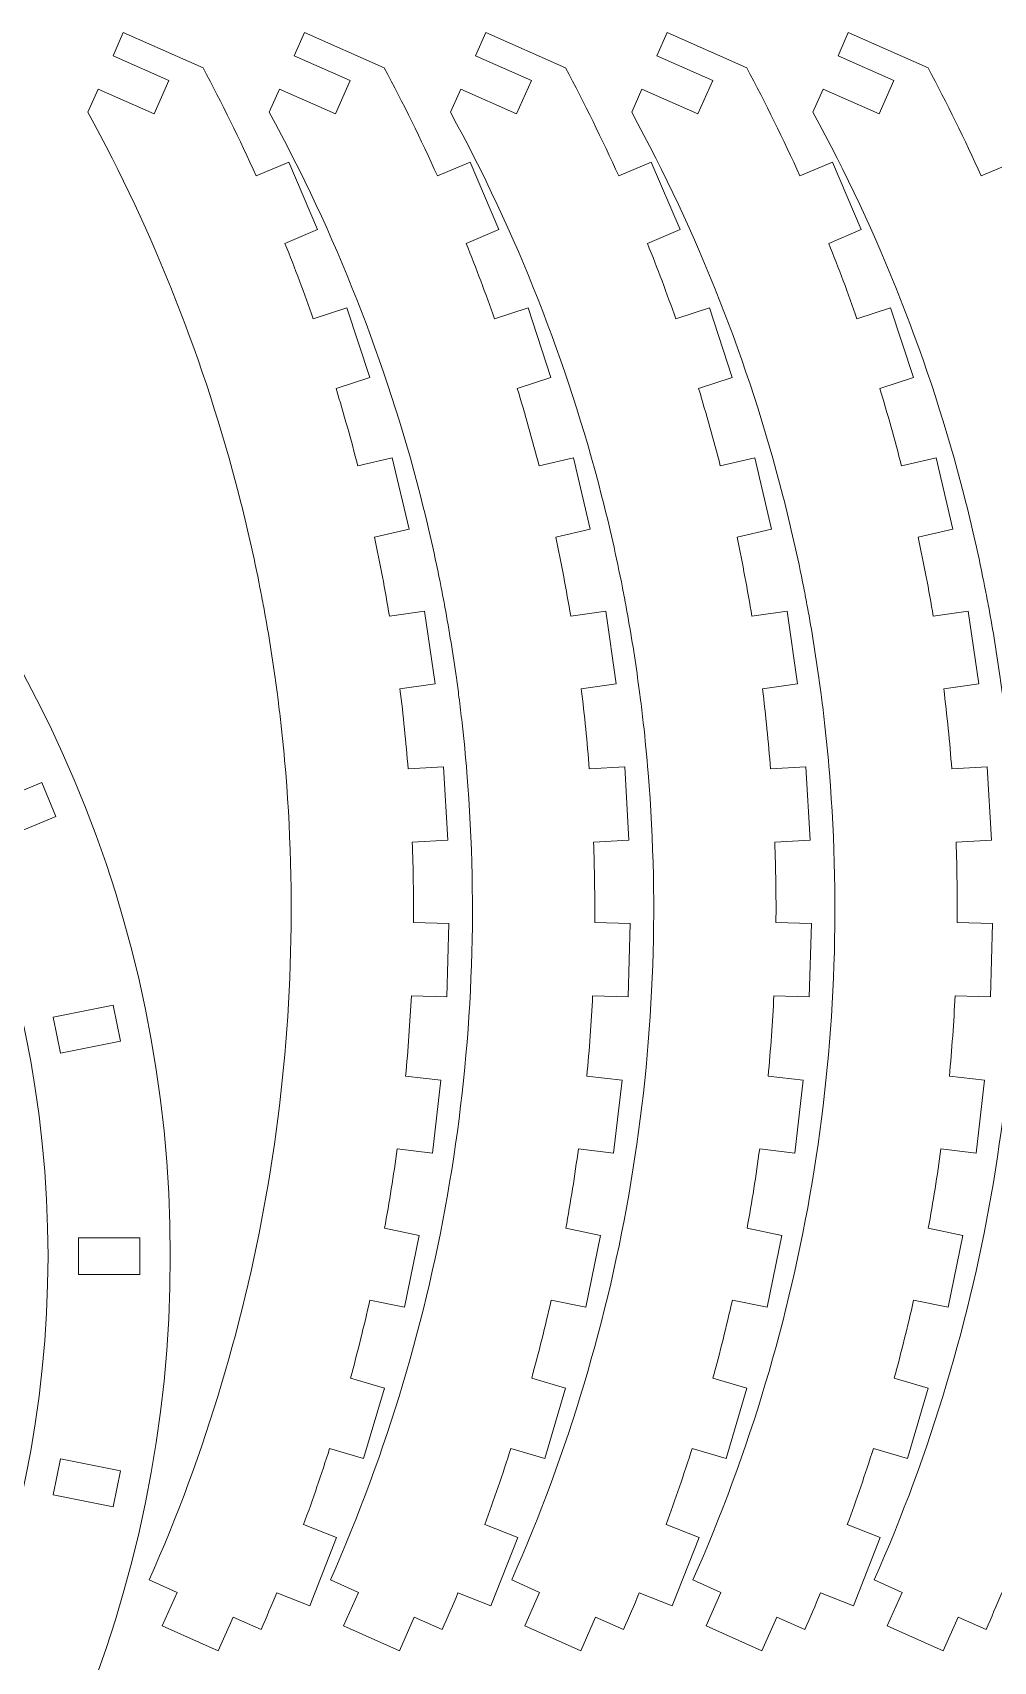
# Model space of a CAD drawing. Header units: millimetres. Extents: x -400 to 400, y -200 to 200.
# Drawn here: x -210.8 to -132.3, y 67.3 to 200.5 of the extents above; entities that cross this region are included whole.
import ezdxf

# ---------------------------------------------------------------- set-up
doc = ezdxf.new("R2010")
doc.units = ezdxf.units.MM
doc.header["$MEASUREMENT"] = 0
doc.layers.add('Camada 1', color=7, linetype='Continuous')

msp = doc.modelspace()

# ---------------------------------------------------------------- linework, layer by layer
at = {"layer": 'Camada 1', "lineweight": 20}
for points, knots in [([(-299.5734, 200.4506), (-354.8018, 200.4507), (-399.5734, 155.6793), (-399.5735, 100.4509), (-399.5735, 100.4509), (-399.5736, 45.2225), (-354.8023, 0.4509), (-299.5739, 0.4507), (-299.5739, 0.4507), (-244.3456, 0.4505), (-199.5739, 45.2217), (-199.5736, 100.4506), (-199.5736, 100.4506), (-199.5736, 155.679), (-244.345, 200.4505), (-299.5734, 200.4506)], [0, 0, 0, 0, 0.2, 0.2, 0.2, 0.2, 0.4, 0.4, 0.4, 0.4, 0.6, 0.6, 0.6, 0.6, 1, 1, 1, 1]), ([(-206.305, 193.9324), (-200.9002, 184.0403), (-196.7462, 173.5035), (-193.9479, 162.5975), (-193.9479, 162.5975), (-193.3089, 160.107), (-192.7406, 157.5971), (-192.2441, 155.0715), (-192.2441, 155.0715), (-192.1406, 154.5448), (-192.0401, 154.0175), (-191.9428, 153.4898), (-191.9428, 153.4898), (-191.5882, 151.5666), (-191.2749, 149.6353), (-191.0041, 147.6984), (-191.0041, 147.6984), (-190.9315, 147.18), (-190.8618, 146.6612), (-190.7953, 146.142), (-190.7953, 146.142), (-190.7053, 145.439), (-190.6206, 144.7351), (-190.5415, 144.0308), (-190.5415, 144.0308), (-190.3887, 142.6695), (-190.2563, 141.3057), (-190.1447, 139.9405), (-190.1447, 139.9405), (-188.3226, 117.6503), (-192.0128, 94.9596), (-201.3031, 73.9707), (-201.3031, 73.9707), (-201.3031, 73.9707), (-199.017, 72.9588), (-199.017, 72.9588), (-199.017, 72.9588), (-199.017, 72.9588), (-200.2312, 70.2155), (-200.2312, 70.2155), (-200.2312, 70.2155), (-200.2312, 70.2155), (-195.6591, 68.1918), (-195.6591, 68.1918), (-195.6591, 68.1918), (-195.6591, 68.1918), (-194.4449, 70.9351), (-194.4449, 70.9351), (-194.4449, 70.9351), (-194.4449, 70.9351), (-192.1588, 69.9232), (-192.1588, 69.9232), (-192.1588, 69.9232), (-191.7201, 70.9143), (-191.2924, 71.9104), (-190.876, 72.9111), (-190.876, 72.9111), (-190.876, 72.9111), (-188.1792, 71.8533), (-188.1792, 71.8533), (-188.1792, 71.8533), (-188.1792, 71.8533), (-185.9883, 77.4391), (-185.9883, 77.4391), (-185.9883, 77.4391), (-185.9883, 77.4391), (-188.6851, 78.4968), (-188.6851, 78.4968), (-188.6851, 78.4968), (-187.9277, 80.5513), (-187.2167, 82.6227), (-186.5527, 84.7093), (-186.5527, 84.7093), (-186.5527, 84.7093), (-183.7749, 83.8879), (-183.7749, 83.8879), (-183.7749, 83.8879), (-183.7749, 83.8879), (-182.0735, 89.6416), (-182.0735, 89.6416), (-182.0735, 89.6416), (-182.0735, 89.6416), (-184.8514, 90.4631), (-184.8514, 90.4631), (-184.8514, 90.4631), (-184.2738, 92.5752), (-183.744, 94.7001), (-183.2623, 96.8362), (-183.2623, 96.8362), (-183.2623, 96.8362), (-180.4239, 96.2573), (-180.4239, 96.2573), (-180.4239, 96.2573), (-180.4239, 96.2573), (-179.2248, 102.1362), (-179.2248, 102.1362), (-179.2248, 102.1362), (-179.2248, 102.1362), (-182.0631, 102.7151), (-182.0631, 102.7151), (-182.0631, 102.7151), (-181.6697, 104.8693), (-181.325, 107.032), (-181.0292, 109.2016), (-181.0292, 109.2016), (-181.0292, 109.2016), (-178.1515, 108.8695), (-178.1515, 108.8695), (-178.1515, 108.8695), (-178.1515, 108.8695), (-177.4635, 114.8298), (-177.4635, 114.8298), (-177.4635, 114.8298), (-177.4635, 114.8298), (-180.3411, 115.1621), (-180.3411, 115.1621), (-180.3411, 115.1621), (-180.1349, 117.3421), (-179.9778, 119.5264), (-179.87, 121.7134), (-179.87, 121.7134), (-179.87, 121.7134), (-176.9745, 121.6305), (-176.9745, 121.6305), (-176.9745, 121.6305), (-176.9745, 121.6305), (-176.8027, 127.628), (-176.8027, 127.628), (-176.8027, 127.628), (-176.8027, 127.628), (-179.6982, 127.711), (-179.6982, 127.711), (-179.6982, 127.711), (-179.6806, 129.9007), (-179.7123, 132.0904), (-179.7935, 134.2786), (-179.7935, 134.2786), (-179.7935, 134.2786), (-176.9015, 134.4455), (-176.9015, 134.4455), (-176.9015, 134.4455), (-176.9015, 134.4455), (-177.2472, 140.4355), (-177.2472, 140.4355), (-177.2472, 140.4355), (-177.2472, 140.4355), (-180.1391, 140.2686), (-180.1391, 140.2686), (-180.1391, 140.2686), (-180.3103, 142.4516), (-180.5306, 144.6306), (-180.8, 146.8037), (-180.8, 146.8037), (-180.8, 146.8037), (-177.9333, 147.2191), (-177.9333, 147.2191), (-177.9333, 147.2191), (-177.9333, 147.2191), (-178.7938, 153.157), (-178.7938, 153.157), (-178.7938, 153.157), (-178.7938, 153.157), (-181.6606, 152.7416), (-181.6606, 152.7416), (-181.6606, 152.7416), (-182.0193, 154.9017), (-182.4266, 157.0535), (-182.8822, 159.1953), (-182.8822, 159.1953), (-182.8822, 159.1953), (-180.0619, 159.8563), (-180.0619, 159.8563), (-180.0619, 159.8563), (-180.0619, 159.8563), (-181.4311, 165.698), (-181.4311, 165.698), (-181.4311, 165.698), (-181.4311, 165.698), (-184.2514, 165.037), (-184.2514, 165.037), (-184.2514, 165.037), (-184.7948, 167.1582), (-185.386, 169.2669), (-186.0246, 171.3615), (-186.0246, 171.3615), (-186.0246, 171.3615), (-183.2717, 172.263), (-183.2717, 172.263), (-183.2717, 172.263), (-183.2717, 172.263), (-185.1392, 177.965), (-185.1392, 177.965), (-185.1392, 177.965), (-185.1392, 177.965), (-187.892, 177.0633), (-187.892, 177.0633), (-187.892, 177.0633), (-188.6163, 179.1298), (-189.387, 181.1798), (-190.2037, 183.2115), (-190.2037, 183.2115), (-190.2037, 183.2115), (-187.5388, 184.3469), (-187.5388, 184.3469), (-187.5388, 184.3469), (-187.5388, 184.3469), (-189.8907, 189.8668), (-189.8907, 189.8668), (-189.8907, 189.8668), (-189.8907, 189.8668), (-192.5556, 188.7313), (-192.5556, 188.7313), (-192.5556, 188.7313), (-193.9044, 191.7242), (-195.3538, 194.6705), (-196.9016, 197.5655), (-196.9016, 197.5655), (-196.9016, 197.5655), (-203.4198, 200.4506), (-203.4198, 200.4506), (-203.4198, 200.4506), (-203.4198, 200.4506), (-204.2553, 198.5631), (-204.2553, 198.5631), (-204.2553, 198.5631), (-204.2553, 198.5631), (-199.6831, 196.5394), (-199.6831, 196.5394), (-199.6831, 196.5394), (-199.6831, 196.5394), (-200.8974, 193.7961), (-200.8974, 193.7961), (-200.8974, 193.7961), (-200.8974, 193.7961), (-205.4695, 195.8198), (-205.4695, 195.8198), (-205.4695, 195.8198), (-205.4695, 195.8198), (-206.305, 193.9324), (-206.305, 193.9324)], [0, 0, 0, 0, 0.01639344, 0.01639344, 0.01639344, 0.01639344, 0.03278689, 0.03278689, 0.03278689, 0.03278689, 0.04918033, 0.04918033, 0.04918033, 0.04918033, 0.06557377, 0.06557377, 0.06557377, 0.06557377, 0.08196721, 0.08196721, 0.08196721, 0.08196721, 0.09836066, 0.09836066, 0.09836066, 0.09836066, 0.1147541, 0.1147541, 0.1147541, 0.1147541, 0.13114754, 0.13114754, 0.13114754, 0.13114754, 0.14754098, 0.14754098, 0.14754098, 0.14754098, 0.16393443, 0.16393443, 0.16393443, 0.16393443, 0.18032787, 0.18032787, 0.18032787, 0.18032787, 0.19672131, 0.19672131, 0.19672131, 0.19672131, 0.21311475, 0.21311475, 0.21311475, 0.21311475, 0.2295082, 0.2295082, 0.2295082, 0.2295082, 0.24590164, 0.24590164, 0.24590164, 0.24590164, 0.26229508, 0.26229508, 0.26229508, 0.26229508, 0.27868852, 0.27868852, 0.27868852, 0.27868852, 0.29508197, 0.29508197, 0.29508197, 0.29508197, 0.31147541, 0.31147541, 0.31147541, 0.31147541, 0.32786885, 0.32786885, 0.32786885, 0.32786885, 0.3442623, 0.3442623, 0.3442623, 0.3442623, 0.36065574, 0.36065574, 0.36065574, 0.36065574, 0.37704918, 0.37704918, 0.37704918, 0.37704918, 0.39344262, 0.39344262, 0.39344262, 0.39344262, 0.40983607, 0.40983607, 0.40983607, 0.40983607, 0.42622951, 0.42622951, 0.42622951, 0.42622951, 0.44262295, 0.44262295, 0.44262295, 0.44262295, 0.45901639, 0.45901639, 0.45901639, 0.45901639, 0.47540984, 0.47540984, 0.47540984, 0.47540984, 0.49180328, 0.49180328, 0.49180328, 0.49180328, 0.50819672, 0.50819672, 0.50819672, 0.50819672, 0.52459016, 0.52459016, 0.52459016, 0.52459016, 0.54098361, 0.54098361, 0.54098361, 0.54098361, 0.55737705, 0.55737705, 0.55737705, 0.55737705, 0.57377049, 0.57377049, 0.57377049, 0.57377049, 0.59016393, 0.59016393, 0.59016393, 0.59016393, 0.60655738, 0.60655738, 0.60655738, 0.60655738, 0.62295082, 0.62295082, 0.62295082, 0.62295082, 0.63934426, 0.63934426, 0.63934426, 0.63934426, 0.6557377, 0.6557377, 0.6557377, 0.6557377, 0.67213115, 0.67213115, 0.67213115, 0.67213115, 0.68852459, 0.68852459, 0.68852459, 0.68852459, 0.70491803, 0.70491803, 0.70491803, 0.70491803, 0.72131148, 0.72131148, 0.72131148, 0.72131148, 0.73770492, 0.73770492, 0.73770492, 0.73770492, 0.75409836, 0.75409836, 0.75409836, 0.75409836, 0.7704918, 0.7704918, 0.7704918, 0.7704918, 0.78688525, 0.78688525, 0.78688525, 0.78688525, 0.80327869, 0.80327869, 0.80327869, 0.80327869, 0.81967213, 0.81967213, 0.81967213, 0.81967213, 0.83606557, 0.83606557, 0.83606557, 0.83606557, 0.85245902, 0.85245902, 0.85245902, 0.85245902, 0.86885246, 0.86885246, 0.86885246, 0.86885246, 0.8852459, 0.8852459, 0.8852459, 0.8852459, 0.90163934, 0.90163934, 0.90163934, 0.90163934, 0.91803279, 0.91803279, 0.91803279, 0.91803279, 0.93442623, 0.93442623, 0.93442623, 0.93442623, 0.95081967, 0.95081967, 0.95081967, 0.95081967, 0.96721311, 0.96721311, 0.96721311, 0.96721311, 1, 1, 1, 1]), ([(-191.4883, 193.9324), (-186.0835, 184.0403), (-181.9295, 173.5035), (-179.1312, 162.5975), (-179.1312, 162.5975), (-178.4922, 160.107), (-177.9239, 157.5971), (-177.4274, 155.0715), (-177.4274, 155.0715), (-177.3239, 154.5448), (-177.2234, 154.0175), (-177.1261, 153.4898), (-177.1261, 153.4898), (-176.7715, 151.5666), (-176.4582, 149.6353), (-176.1874, 147.6984), (-176.1874, 147.6984), (-176.1148, 147.18), (-176.0451, 146.6612), (-175.9786, 146.142), (-175.9786, 146.142), (-175.8886, 145.439), (-175.8039, 144.7351), (-175.7248, 144.0308), (-175.7248, 144.0308), (-175.572, 142.6695), (-175.4396, 141.3057), (-175.328, 139.9405), (-175.328, 139.9405), (-173.5059, 117.6503), (-177.1961, 94.9596), (-186.4864, 73.9707), (-186.4864, 73.9707), (-186.4864, 73.9707), (-184.2003, 72.9588), (-184.2003, 72.9588), (-184.2003, 72.9588), (-184.2003, 72.9588), (-185.4145, 70.2155), (-185.4145, 70.2155), (-185.4145, 70.2155), (-185.4145, 70.2155), (-180.8424, 68.1918), (-180.8424, 68.1918), (-180.8424, 68.1918), (-180.8424, 68.1918), (-179.6282, 70.9351), (-179.6282, 70.9351), (-179.6282, 70.9351), (-179.6282, 70.9351), (-177.3421, 69.9232), (-177.3421, 69.9232), (-177.3421, 69.9232), (-176.9034, 70.9143), (-176.4757, 71.9104), (-176.0593, 72.9111), (-176.0593, 72.9111), (-176.0593, 72.9111), (-173.3625, 71.8533), (-173.3625, 71.8533), (-173.3625, 71.8533), (-173.3625, 71.8533), (-171.1716, 77.4391), (-171.1716, 77.4391), (-171.1716, 77.4391), (-171.1716, 77.4391), (-173.8684, 78.4968), (-173.8684, 78.4968), (-173.8684, 78.4968), (-173.111, 80.5513), (-172.4, 82.6227), (-171.736, 84.7093), (-171.736, 84.7093), (-171.736, 84.7093), (-168.9582, 83.8879), (-168.9582, 83.8879), (-168.9582, 83.8879), (-168.9582, 83.8879), (-167.2568, 89.6416), (-167.2568, 89.6416), (-167.2568, 89.6416), (-167.2568, 89.6416), (-170.0347, 90.4631), (-170.0347, 90.4631), (-170.0347, 90.4631), (-169.4571, 92.5752), (-168.9273, 94.7001), (-168.4456, 96.8362), (-168.4456, 96.8362), (-168.4456, 96.8362), (-165.6072, 96.2573), (-165.6072, 96.2573), (-165.6072, 96.2573), (-165.6072, 96.2573), (-164.4081, 102.1362), (-164.4081, 102.1362), (-164.4081, 102.1362), (-164.4081, 102.1362), (-167.2464, 102.7151), (-167.2464, 102.7151), (-167.2464, 102.7151), (-166.853, 104.8693), (-166.5083, 107.032), (-166.2125, 109.2016), (-166.2125, 109.2016), (-166.2125, 109.2016), (-163.3348, 108.8695), (-163.3348, 108.8695), (-163.3348, 108.8695), (-163.3348, 108.8695), (-162.6468, 114.8298), (-162.6468, 114.8298), (-162.6468, 114.8298), (-162.6468, 114.8298), (-165.5244, 115.1621), (-165.5244, 115.1621), (-165.5244, 115.1621), (-165.3182, 117.3421), (-165.1611, 119.5264), (-165.0533, 121.7134), (-165.0533, 121.7134), (-165.0533, 121.7134), (-162.1578, 121.6305), (-162.1578, 121.6305), (-162.1578, 121.6305), (-162.1578, 121.6305), (-161.986, 127.628), (-161.986, 127.628), (-161.986, 127.628), (-161.986, 127.628), (-164.8815, 127.711), (-164.8815, 127.711), (-164.8815, 127.711), (-164.8639, 129.9007), (-164.8956, 132.0904), (-164.9768, 134.2786), (-164.9768, 134.2786), (-164.9768, 134.2786), (-162.0848, 134.4455), (-162.0848, 134.4455), (-162.0848, 134.4455), (-162.0848, 134.4455), (-162.4305, 140.4355), (-162.4305, 140.4355), (-162.4305, 140.4355), (-162.4305, 140.4355), (-165.3224, 140.2686), (-165.3224, 140.2686), (-165.3224, 140.2686), (-165.4936, 142.4516), (-165.7139, 144.6306), (-165.9833, 146.8037), (-165.9833, 146.8037), (-165.9833, 146.8037), (-163.1166, 147.2191), (-163.1166, 147.2191), (-163.1166, 147.2191), (-163.1166, 147.2191), (-163.9771, 153.157), (-163.9771, 153.157), (-163.9771, 153.157), (-163.9771, 153.157), (-166.8439, 152.7416), (-166.8439, 152.7416), (-166.8439, 152.7416), (-167.2026, 154.9017), (-167.6099, 157.0535), (-168.0655, 159.1953), (-168.0655, 159.1953), (-168.0655, 159.1953), (-165.2452, 159.8563), (-165.2452, 159.8563), (-165.2452, 159.8563), (-165.2452, 159.8563), (-166.6144, 165.698), (-166.6144, 165.698), (-166.6144, 165.698), (-166.6144, 165.698), (-169.4347, 165.037), (-169.4347, 165.037), (-169.4347, 165.037), (-169.9781, 167.1582), (-170.5693, 169.2669), (-171.2079, 171.3615), (-171.2079, 171.3615), (-171.2079, 171.3615), (-168.455, 172.263), (-168.455, 172.263), (-168.455, 172.263), (-168.455, 172.263), (-170.3225, 177.965), (-170.3225, 177.965), (-170.3225, 177.965), (-170.3225, 177.965), (-173.0753, 177.0633), (-173.0753, 177.0633), (-173.0753, 177.0633), (-173.7996, 179.1298), (-174.5703, 181.1798), (-175.387, 183.2115), (-175.387, 183.2115), (-175.387, 183.2115), (-172.7221, 184.3469), (-172.7221, 184.3469), (-172.7221, 184.3469), (-172.7221, 184.3469), (-175.074, 189.8668), (-175.074, 189.8668), (-175.074, 189.8668), (-175.074, 189.8668), (-177.7389, 188.7313), (-177.7389, 188.7313), (-177.7389, 188.7313), (-179.0877, 191.7242), (-180.5371, 194.6705), (-182.0849, 197.5655), (-182.0849, 197.5655), (-182.0849, 197.5655), (-188.6031, 200.4506), (-188.6031, 200.4506), (-188.6031, 200.4506), (-188.6031, 200.4506), (-189.4386, 198.5631), (-189.4386, 198.5631), (-189.4386, 198.5631), (-189.4386, 198.5631), (-184.8664, 196.5394), (-184.8664, 196.5394), (-184.8664, 196.5394), (-184.8664, 196.5394), (-186.0807, 193.7961), (-186.0807, 193.7961), (-186.0807, 193.7961), (-186.0807, 193.7961), (-190.6528, 195.8198), (-190.6528, 195.8198), (-190.6528, 195.8198), (-190.6528, 195.8198), (-191.4883, 193.9324), (-191.4883, 193.9324)], [0, 0, 0, 0, 0.01639344, 0.01639344, 0.01639344, 0.01639344, 0.03278689, 0.03278689, 0.03278689, 0.03278689, 0.04918033, 0.04918033, 0.04918033, 0.04918033, 0.06557377, 0.06557377, 0.06557377, 0.06557377, 0.08196721, 0.08196721, 0.08196721, 0.08196721, 0.09836066, 0.09836066, 0.09836066, 0.09836066, 0.1147541, 0.1147541, 0.1147541, 0.1147541, 0.13114754, 0.13114754, 0.13114754, 0.13114754, 0.14754098, 0.14754098, 0.14754098, 0.14754098, 0.16393443, 0.16393443, 0.16393443, 0.16393443, 0.18032787, 0.18032787, 0.18032787, 0.18032787, 0.19672131, 0.19672131, 0.19672131, 0.19672131, 0.21311475, 0.21311475, 0.21311475, 0.21311475, 0.2295082, 0.2295082, 0.2295082, 0.2295082, 0.24590164, 0.24590164, 0.24590164, 0.24590164, 0.26229508, 0.26229508, 0.26229508, 0.26229508, 0.27868852, 0.27868852, 0.27868852, 0.27868852, 0.29508197, 0.29508197, 0.29508197, 0.29508197, 0.31147541, 0.31147541, 0.31147541, 0.31147541, 0.32786885, 0.32786885, 0.32786885, 0.32786885, 0.3442623, 0.3442623, 0.3442623, 0.3442623, 0.36065574, 0.36065574, 0.36065574, 0.36065574, 0.37704918, 0.37704918, 0.37704918, 0.37704918, 0.39344262, 0.39344262, 0.39344262, 0.39344262, 0.40983607, 0.40983607, 0.40983607, 0.40983607, 0.42622951, 0.42622951, 0.42622951, 0.42622951, 0.44262295, 0.44262295, 0.44262295, 0.44262295, 0.45901639, 0.45901639, 0.45901639, 0.45901639, 0.47540984, 0.47540984, 0.47540984, 0.47540984, 0.49180328, 0.49180328, 0.49180328, 0.49180328, 0.50819672, 0.50819672, 0.50819672, 0.50819672, 0.52459016, 0.52459016, 0.52459016, 0.52459016, 0.54098361, 0.54098361, 0.54098361, 0.54098361, 0.55737705, 0.55737705, 0.55737705, 0.55737705, 0.57377049, 0.57377049, 0.57377049, 0.57377049, 0.59016393, 0.59016393, 0.59016393, 0.59016393, 0.60655738, 0.60655738, 0.60655738, 0.60655738, 0.62295082, 0.62295082, 0.62295082, 0.62295082, 0.63934426, 0.63934426, 0.63934426, 0.63934426, 0.6557377, 0.6557377, 0.6557377, 0.6557377, 0.67213115, 0.67213115, 0.67213115, 0.67213115, 0.68852459, 0.68852459, 0.68852459, 0.68852459, 0.70491803, 0.70491803, 0.70491803, 0.70491803, 0.72131148, 0.72131148, 0.72131148, 0.72131148, 0.73770492, 0.73770492, 0.73770492, 0.73770492, 0.75409836, 0.75409836, 0.75409836, 0.75409836, 0.7704918, 0.7704918, 0.7704918, 0.7704918, 0.78688525, 0.78688525, 0.78688525, 0.78688525, 0.80327869, 0.80327869, 0.80327869, 0.80327869, 0.81967213, 0.81967213, 0.81967213, 0.81967213, 0.83606557, 0.83606557, 0.83606557, 0.83606557, 0.85245902, 0.85245902, 0.85245902, 0.85245902, 0.86885246, 0.86885246, 0.86885246, 0.86885246, 0.8852459, 0.8852459, 0.8852459, 0.8852459, 0.90163934, 0.90163934, 0.90163934, 0.90163934, 0.91803279, 0.91803279, 0.91803279, 0.91803279, 0.93442623, 0.93442623, 0.93442623, 0.93442623, 0.95081967, 0.95081967, 0.95081967, 0.95081967, 0.96721311, 0.96721311, 0.96721311, 0.96721311, 1, 1, 1, 1]), ([(-176.6716, 193.9324), (-171.2668, 184.0403), (-167.1128, 173.5035), (-164.3145, 162.5975), (-164.3145, 162.5975), (-163.6755, 160.107), (-163.1072, 157.5971), (-162.6107, 155.0715), (-162.6107, 155.0715), (-162.5072, 154.5448), (-162.4067, 154.0175), (-162.3094, 153.4898), (-162.3094, 153.4898), (-161.9548, 151.5666), (-161.6415, 149.6353), (-161.3707, 147.6984), (-161.3707, 147.6984), (-161.2981, 147.18), (-161.2284, 146.6612), (-161.1619, 146.142), (-161.1619, 146.142), (-161.0719, 145.439), (-160.9872, 144.7351), (-160.9081, 144.0308), (-160.9081, 144.0308), (-160.7553, 142.6695), (-160.6229, 141.3057), (-160.5113, 139.9405), (-160.5113, 139.9405), (-158.6892, 117.6503), (-162.3794, 94.9596), (-171.6697, 73.9707), (-171.6697, 73.9707), (-171.6697, 73.9707), (-169.3836, 72.9588), (-169.3836, 72.9588), (-169.3836, 72.9588), (-169.3836, 72.9588), (-170.5978, 70.2155), (-170.5978, 70.2155), (-170.5978, 70.2155), (-170.5978, 70.2155), (-166.0257, 68.1918), (-166.0257, 68.1918), (-166.0257, 68.1918), (-166.0257, 68.1918), (-164.8115, 70.9351), (-164.8115, 70.9351), (-164.8115, 70.9351), (-164.8115, 70.9351), (-162.5254, 69.9232), (-162.5254, 69.9232), (-162.5254, 69.9232), (-162.0867, 70.9143), (-161.659, 71.9104), (-161.2426, 72.9111), (-161.2426, 72.9111), (-161.2426, 72.9111), (-158.5458, 71.8533), (-158.5458, 71.8533), (-158.5458, 71.8533), (-158.5458, 71.8533), (-156.3549, 77.4391), (-156.3549, 77.4391), (-156.3549, 77.4391), (-156.3549, 77.4391), (-159.0517, 78.4968), (-159.0517, 78.4968), (-159.0517, 78.4968), (-158.2943, 80.5513), (-157.5833, 82.6227), (-156.9193, 84.7093), (-156.9193, 84.7093), (-156.9193, 84.7093), (-154.1415, 83.8879), (-154.1415, 83.8879), (-154.1415, 83.8879), (-154.1415, 83.8879), (-152.4401, 89.6416), (-152.4401, 89.6416), (-152.4401, 89.6416), (-152.4401, 89.6416), (-155.218, 90.4631), (-155.218, 90.4631), (-155.218, 90.4631), (-154.6404, 92.5752), (-154.1106, 94.7001), (-153.6289, 96.8362), (-153.6289, 96.8362), (-153.6289, 96.8362), (-150.7905, 96.2573), (-150.7905, 96.2573), (-150.7905, 96.2573), (-150.7905, 96.2573), (-149.5914, 102.1362), (-149.5914, 102.1362), (-149.5914, 102.1362), (-149.5914, 102.1362), (-152.4297, 102.7151), (-152.4297, 102.7151), (-152.4297, 102.7151), (-152.0363, 104.8693), (-151.6916, 107.032), (-151.3958, 109.2016), (-151.3958, 109.2016), (-151.3958, 109.2016), (-148.5181, 108.8695), (-148.5181, 108.8695), (-148.5181, 108.8695), (-148.5181, 108.8695), (-147.8301, 114.8298), (-147.8301, 114.8298), (-147.8301, 114.8298), (-147.8301, 114.8298), (-150.7077, 115.1621), (-150.7077, 115.1621), (-150.7077, 115.1621), (-150.5015, 117.3421), (-150.3444, 119.5264), (-150.2366, 121.7134), (-150.2366, 121.7134), (-150.2366, 121.7134), (-147.3411, 121.6305), (-147.3411, 121.6305), (-147.3411, 121.6305), (-147.3411, 121.6305), (-147.1693, 127.628), (-147.1693, 127.628), (-147.1693, 127.628), (-147.1693, 127.628), (-150.0648, 127.711), (-150.0648, 127.711), (-150.0648, 127.711), (-150.0472, 129.9007), (-150.0789, 132.0904), (-150.1601, 134.2786), (-150.1601, 134.2786), (-150.1601, 134.2786), (-147.2681, 134.4455), (-147.2681, 134.4455), (-147.2681, 134.4455), (-147.2681, 134.4455), (-147.6138, 140.4355), (-147.6138, 140.4355), (-147.6138, 140.4355), (-147.6138, 140.4355), (-150.5057, 140.2686), (-150.5057, 140.2686), (-150.5057, 140.2686), (-150.6769, 142.4516), (-150.8972, 144.6306), (-151.1666, 146.8037), (-151.1666, 146.8037), (-151.1666, 146.8037), (-148.2999, 147.2191), (-148.2999, 147.2191), (-148.2999, 147.2191), (-148.2999, 147.2191), (-149.1604, 153.157), (-149.1604, 153.157), (-149.1604, 153.157), (-149.1604, 153.157), (-152.0272, 152.7416), (-152.0272, 152.7416), (-152.0272, 152.7416), (-152.3859, 154.9017), (-152.7932, 157.0535), (-153.2488, 159.1953), (-153.2488, 159.1953), (-153.2488, 159.1953), (-150.4285, 159.8563), (-150.4285, 159.8563), (-150.4285, 159.8563), (-150.4285, 159.8563), (-151.7977, 165.698), (-151.7977, 165.698), (-151.7977, 165.698), (-151.7977, 165.698), (-154.618, 165.037), (-154.618, 165.037), (-154.618, 165.037), (-155.1614, 167.1582), (-155.7526, 169.2669), (-156.3912, 171.3615), (-156.3912, 171.3615), (-156.3912, 171.3615), (-153.6383, 172.263), (-153.6383, 172.263), (-153.6383, 172.263), (-153.6383, 172.263), (-155.5058, 177.965), (-155.5058, 177.965), (-155.5058, 177.965), (-155.5058, 177.965), (-158.2586, 177.0633), (-158.2586, 177.0633), (-158.2586, 177.0633), (-158.9829, 179.1298), (-159.7536, 181.1798), (-160.5703, 183.2115), (-160.5703, 183.2115), (-160.5703, 183.2115), (-157.9054, 184.3469), (-157.9054, 184.3469), (-157.9054, 184.3469), (-157.9054, 184.3469), (-160.2573, 189.8668), (-160.2573, 189.8668), (-160.2573, 189.8668), (-160.2573, 189.8668), (-162.9222, 188.7313), (-162.9222, 188.7313), (-162.9222, 188.7313), (-164.271, 191.7242), (-165.7204, 194.6705), (-167.2682, 197.5655), (-167.2682, 197.5655), (-167.2682, 197.5655), (-173.7864, 200.4506), (-173.7864, 200.4506), (-173.7864, 200.4506), (-173.7864, 200.4506), (-174.6219, 198.5631), (-174.6219, 198.5631), (-174.6219, 198.5631), (-174.6219, 198.5631), (-170.0497, 196.5394), (-170.0497, 196.5394), (-170.0497, 196.5394), (-170.0497, 196.5394), (-171.264, 193.7961), (-171.264, 193.7961), (-171.264, 193.7961), (-171.264, 193.7961), (-175.8361, 195.8198), (-175.8361, 195.8198), (-175.8361, 195.8198), (-175.8361, 195.8198), (-176.6716, 193.9324), (-176.6716, 193.9324)], [0, 0, 0, 0, 0.01639344, 0.01639344, 0.01639344, 0.01639344, 0.03278689, 0.03278689, 0.03278689, 0.03278689, 0.04918033, 0.04918033, 0.04918033, 0.04918033, 0.06557377, 0.06557377, 0.06557377, 0.06557377, 0.08196721, 0.08196721, 0.08196721, 0.08196721, 0.09836066, 0.09836066, 0.09836066, 0.09836066, 0.1147541, 0.1147541, 0.1147541, 0.1147541, 0.13114754, 0.13114754, 0.13114754, 0.13114754, 0.14754098, 0.14754098, 0.14754098, 0.14754098, 0.16393443, 0.16393443, 0.16393443, 0.16393443, 0.18032787, 0.18032787, 0.18032787, 0.18032787, 0.19672131, 0.19672131, 0.19672131, 0.19672131, 0.21311475, 0.21311475, 0.21311475, 0.21311475, 0.2295082, 0.2295082, 0.2295082, 0.2295082, 0.24590164, 0.24590164, 0.24590164, 0.24590164, 0.26229508, 0.26229508, 0.26229508, 0.26229508, 0.27868852, 0.27868852, 0.27868852, 0.27868852, 0.29508197, 0.29508197, 0.29508197, 0.29508197, 0.31147541, 0.31147541, 0.31147541, 0.31147541, 0.32786885, 0.32786885, 0.32786885, 0.32786885, 0.3442623, 0.3442623, 0.3442623, 0.3442623, 0.36065574, 0.36065574, 0.36065574, 0.36065574, 0.37704918, 0.37704918, 0.37704918, 0.37704918, 0.39344262, 0.39344262, 0.39344262, 0.39344262, 0.40983607, 0.40983607, 0.40983607, 0.40983607, 0.42622951, 0.42622951, 0.42622951, 0.42622951, 0.44262295, 0.44262295, 0.44262295, 0.44262295, 0.45901639, 0.45901639, 0.45901639, 0.45901639, 0.47540984, 0.47540984, 0.47540984, 0.47540984, 0.49180328, 0.49180328, 0.49180328, 0.49180328, 0.50819672, 0.50819672, 0.50819672, 0.50819672, 0.52459016, 0.52459016, 0.52459016, 0.52459016, 0.54098361, 0.54098361, 0.54098361, 0.54098361, 0.55737705, 0.55737705, 0.55737705, 0.55737705, 0.57377049, 0.57377049, 0.57377049, 0.57377049, 0.59016393, 0.59016393, 0.59016393, 0.59016393, 0.60655738, 0.60655738, 0.60655738, 0.60655738, 0.62295082, 0.62295082, 0.62295082, 0.62295082, 0.63934426, 0.63934426, 0.63934426, 0.63934426, 0.6557377, 0.6557377, 0.6557377, 0.6557377, 0.67213115, 0.67213115, 0.67213115, 0.67213115, 0.68852459, 0.68852459, 0.68852459, 0.68852459, 0.70491803, 0.70491803, 0.70491803, 0.70491803, 0.72131148, 0.72131148, 0.72131148, 0.72131148, 0.73770492, 0.73770492, 0.73770492, 0.73770492, 0.75409836, 0.75409836, 0.75409836, 0.75409836, 0.7704918, 0.7704918, 0.7704918, 0.7704918, 0.78688525, 0.78688525, 0.78688525, 0.78688525, 0.80327869, 0.80327869, 0.80327869, 0.80327869, 0.81967213, 0.81967213, 0.81967213, 0.81967213, 0.83606557, 0.83606557, 0.83606557, 0.83606557, 0.85245902, 0.85245902, 0.85245902, 0.85245902, 0.86885246, 0.86885246, 0.86885246, 0.86885246, 0.8852459, 0.8852459, 0.8852459, 0.8852459, 0.90163934, 0.90163934, 0.90163934, 0.90163934, 0.91803279, 0.91803279, 0.91803279, 0.91803279, 0.93442623, 0.93442623, 0.93442623, 0.93442623, 0.95081967, 0.95081967, 0.95081967, 0.95081967, 0.96721311, 0.96721311, 0.96721311, 0.96721311, 1, 1, 1, 1]), ([(-161.8549, 193.9324), (-156.4501, 184.0403), (-152.2961, 173.5035), (-149.4978, 162.5975), (-149.4978, 162.5975), (-148.8588, 160.107), (-148.2905, 157.5971), (-147.794, 155.0715), (-147.794, 155.0715), (-147.6905, 154.5448), (-147.59, 154.0175), (-147.4927, 153.4898), (-147.4927, 153.4898), (-147.1381, 151.5666), (-146.8248, 149.6353), (-146.554, 147.6984), (-146.554, 147.6984), (-146.4814, 147.18), (-146.4117, 146.6612), (-146.3452, 146.142), (-146.3452, 146.142), (-146.2552, 145.439), (-146.1705, 144.7351), (-146.0914, 144.0308), (-146.0914, 144.0308), (-145.9386, 142.6695), (-145.8062, 141.3057), (-145.6946, 139.9405), (-145.6946, 139.9405), (-143.8725, 117.6503), (-147.5627, 94.9596), (-156.853, 73.9707), (-156.853, 73.9707), (-156.853, 73.9707), (-154.5669, 72.9588), (-154.5669, 72.9588), (-154.5669, 72.9588), (-154.5669, 72.9588), (-155.7811, 70.2155), (-155.7811, 70.2155), (-155.7811, 70.2155), (-155.7811, 70.2155), (-151.209, 68.1918), (-151.209, 68.1918), (-151.209, 68.1918), (-151.209, 68.1918), (-149.9948, 70.9351), (-149.9948, 70.9351), (-149.9948, 70.9351), (-149.9948, 70.9351), (-147.7087, 69.9232), (-147.7087, 69.9232), (-147.7087, 69.9232), (-147.27, 70.9143), (-146.8423, 71.9104), (-146.4259, 72.9111), (-146.4259, 72.9111), (-146.4259, 72.9111), (-143.7291, 71.8533), (-143.7291, 71.8533), (-143.7291, 71.8533), (-143.7291, 71.8533), (-141.5382, 77.4391), (-141.5382, 77.4391), (-141.5382, 77.4391), (-141.5382, 77.4391), (-144.235, 78.4968), (-144.235, 78.4968), (-144.235, 78.4968), (-143.4776, 80.5513), (-142.7666, 82.6227), (-142.1026, 84.7093), (-142.1026, 84.7093), (-142.1026, 84.7093), (-139.3248, 83.8879), (-139.3248, 83.8879), (-139.3248, 83.8879), (-139.3248, 83.8879), (-137.6234, 89.6416), (-137.6234, 89.6416), (-137.6234, 89.6416), (-137.6234, 89.6416), (-140.4013, 90.4631), (-140.4013, 90.4631), (-140.4013, 90.4631), (-139.8237, 92.5752), (-139.2939, 94.7001), (-138.8122, 96.8362), (-138.8122, 96.8362), (-138.8122, 96.8362), (-135.9738, 96.2573), (-135.9738, 96.2573), (-135.9738, 96.2573), (-135.9738, 96.2573), (-134.7747, 102.1362), (-134.7747, 102.1362), (-134.7747, 102.1362), (-134.7747, 102.1362), (-137.613, 102.7151), (-137.613, 102.7151), (-137.613, 102.7151), (-137.2196, 104.8693), (-136.8749, 107.032), (-136.5791, 109.2016), (-136.5791, 109.2016), (-136.5791, 109.2016), (-133.7014, 108.8695), (-133.7014, 108.8695), (-133.7014, 108.8695), (-133.7014, 108.8695), (-133.0134, 114.8298), (-133.0134, 114.8298), (-133.0134, 114.8298), (-133.0134, 114.8298), (-135.891, 115.1621), (-135.891, 115.1621), (-135.891, 115.1621), (-135.6848, 117.3421), (-135.5277, 119.5264), (-135.4199, 121.7134), (-135.4199, 121.7134), (-135.4199, 121.7134), (-132.5244, 121.6305), (-132.5244, 121.6305), (-132.5244, 121.6305), (-132.5244, 121.6305), (-132.3526, 127.628), (-132.3526, 127.628), (-132.3526, 127.628), (-132.3526, 127.628), (-135.2481, 127.711), (-135.2481, 127.711), (-135.2481, 127.711), (-135.2305, 129.9007), (-135.2622, 132.0904), (-135.3434, 134.2786), (-135.3434, 134.2786), (-135.3434, 134.2786), (-132.4514, 134.4455), (-132.4514, 134.4455), (-132.4514, 134.4455), (-132.4514, 134.4455), (-132.7971, 140.4355), (-132.7971, 140.4355), (-132.7971, 140.4355), (-132.7971, 140.4355), (-135.689, 140.2686), (-135.689, 140.2686), (-135.689, 140.2686), (-135.8602, 142.4516), (-136.0805, 144.6306), (-136.3499, 146.8037), (-136.3499, 146.8037), (-136.3499, 146.8037), (-133.4832, 147.2191), (-133.4832, 147.2191), (-133.4832, 147.2191), (-133.4832, 147.2191), (-134.3437, 153.157), (-134.3437, 153.157), (-134.3437, 153.157), (-134.3437, 153.157), (-137.2105, 152.7416), (-137.2105, 152.7416), (-137.2105, 152.7416), (-137.5692, 154.9017), (-137.9765, 157.0535), (-138.4321, 159.1953), (-138.4321, 159.1953), (-138.4321, 159.1953), (-135.6118, 159.8563), (-135.6118, 159.8563), (-135.6118, 159.8563), (-135.6118, 159.8563), (-136.981, 165.698), (-136.981, 165.698), (-136.981, 165.698), (-136.981, 165.698), (-139.8013, 165.037), (-139.8013, 165.037), (-139.8013, 165.037), (-140.3447, 167.1582), (-140.9359, 169.2669), (-141.5745, 171.3615), (-141.5745, 171.3615), (-141.5745, 171.3615), (-138.8216, 172.263), (-138.8216, 172.263), (-138.8216, 172.263), (-138.8216, 172.263), (-140.6891, 177.965), (-140.6891, 177.965), (-140.6891, 177.965), (-140.6891, 177.965), (-143.4419, 177.0633), (-143.4419, 177.0633), (-143.4419, 177.0633), (-144.1662, 179.1298), (-144.9369, 181.1798), (-145.7536, 183.2115), (-145.7536, 183.2115), (-145.7536, 183.2115), (-143.0887, 184.3469), (-143.0887, 184.3469), (-143.0887, 184.3469), (-143.0887, 184.3469), (-145.4406, 189.8668), (-145.4406, 189.8668), (-145.4406, 189.8668), (-145.4406, 189.8668), (-148.1055, 188.7313), (-148.1055, 188.7313), (-148.1055, 188.7313), (-149.4543, 191.7242), (-150.9037, 194.6705), (-152.4515, 197.5655), (-152.4515, 197.5655), (-152.4515, 197.5655), (-158.9697, 200.4506), (-158.9697, 200.4506), (-158.9697, 200.4506), (-158.9697, 200.4506), (-159.8052, 198.5631), (-159.8052, 198.5631), (-159.8052, 198.5631), (-159.8052, 198.5631), (-155.233, 196.5394), (-155.233, 196.5394), (-155.233, 196.5394), (-155.233, 196.5394), (-156.4473, 193.7961), (-156.4473, 193.7961), (-156.4473, 193.7961), (-156.4473, 193.7961), (-161.0194, 195.8198), (-161.0194, 195.8198), (-161.0194, 195.8198), (-161.0194, 195.8198), (-161.8549, 193.9324), (-161.8549, 193.9324)], [0, 0, 0, 0, 0.01639344, 0.01639344, 0.01639344, 0.01639344, 0.03278689, 0.03278689, 0.03278689, 0.03278689, 0.04918033, 0.04918033, 0.04918033, 0.04918033, 0.06557377, 0.06557377, 0.06557377, 0.06557377, 0.08196721, 0.08196721, 0.08196721, 0.08196721, 0.09836066, 0.09836066, 0.09836066, 0.09836066, 0.1147541, 0.1147541, 0.1147541, 0.1147541, 0.13114754, 0.13114754, 0.13114754, 0.13114754, 0.14754098, 0.14754098, 0.14754098, 0.14754098, 0.16393443, 0.16393443, 0.16393443, 0.16393443, 0.18032787, 0.18032787, 0.18032787, 0.18032787, 0.19672131, 0.19672131, 0.19672131, 0.19672131, 0.21311475, 0.21311475, 0.21311475, 0.21311475, 0.2295082, 0.2295082, 0.2295082, 0.2295082, 0.24590164, 0.24590164, 0.24590164, 0.24590164, 0.26229508, 0.26229508, 0.26229508, 0.26229508, 0.27868852, 0.27868852, 0.27868852, 0.27868852, 0.29508197, 0.29508197, 0.29508197, 0.29508197, 0.31147541, 0.31147541, 0.31147541, 0.31147541, 0.32786885, 0.32786885, 0.32786885, 0.32786885, 0.3442623, 0.3442623, 0.3442623, 0.3442623, 0.36065574, 0.36065574, 0.36065574, 0.36065574, 0.37704918, 0.37704918, 0.37704918, 0.37704918, 0.39344262, 0.39344262, 0.39344262, 0.39344262, 0.40983607, 0.40983607, 0.40983607, 0.40983607, 0.42622951, 0.42622951, 0.42622951, 0.42622951, 0.44262295, 0.44262295, 0.44262295, 0.44262295, 0.45901639, 0.45901639, 0.45901639, 0.45901639, 0.47540984, 0.47540984, 0.47540984, 0.47540984, 0.49180328, 0.49180328, 0.49180328, 0.49180328, 0.50819672, 0.50819672, 0.50819672, 0.50819672, 0.52459016, 0.52459016, 0.52459016, 0.52459016, 0.54098361, 0.54098361, 0.54098361, 0.54098361, 0.55737705, 0.55737705, 0.55737705, 0.55737705, 0.57377049, 0.57377049, 0.57377049, 0.57377049, 0.59016393, 0.59016393, 0.59016393, 0.59016393, 0.60655738, 0.60655738, 0.60655738, 0.60655738, 0.62295082, 0.62295082, 0.62295082, 0.62295082, 0.63934426, 0.63934426, 0.63934426, 0.63934426, 0.6557377, 0.6557377, 0.6557377, 0.6557377, 0.67213115, 0.67213115, 0.67213115, 0.67213115, 0.68852459, 0.68852459, 0.68852459, 0.68852459, 0.70491803, 0.70491803, 0.70491803, 0.70491803, 0.72131148, 0.72131148, 0.72131148, 0.72131148, 0.73770492, 0.73770492, 0.73770492, 0.73770492, 0.75409836, 0.75409836, 0.75409836, 0.75409836, 0.7704918, 0.7704918, 0.7704918, 0.7704918, 0.78688525, 0.78688525, 0.78688525, 0.78688525, 0.80327869, 0.80327869, 0.80327869, 0.80327869, 0.81967213, 0.81967213, 0.81967213, 0.81967213, 0.83606557, 0.83606557, 0.83606557, 0.83606557, 0.85245902, 0.85245902, 0.85245902, 0.85245902, 0.86885246, 0.86885246, 0.86885246, 0.86885246, 0.8852459, 0.8852459, 0.8852459, 0.8852459, 0.90163934, 0.90163934, 0.90163934, 0.90163934, 0.91803279, 0.91803279, 0.91803279, 0.91803279, 0.93442623, 0.93442623, 0.93442623, 0.93442623, 0.95081967, 0.95081967, 0.95081967, 0.95081967, 0.96721311, 0.96721311, 0.96721311, 0.96721311, 1, 1, 1, 1]), ([(-147.0382, 193.9324), (-141.6334, 184.0403), (-137.4794, 173.5035), (-134.6811, 162.5975), (-134.6811, 162.5975), (-134.0421, 160.107), (-133.4738, 157.5971), (-132.9773, 155.0715), (-132.9773, 155.0715), (-132.8738, 154.5448), (-132.7733, 154.0175), (-132.676, 153.4898), (-132.676, 153.4898), (-132.3214, 151.5666), (-132.0081, 149.6353), (-131.7373, 147.6984), (-131.7373, 147.6984), (-131.6647, 147.18), (-131.595, 146.6612), (-131.5285, 146.142), (-131.5285, 146.142), (-131.4385, 145.439), (-131.3538, 144.7351), (-131.2747, 144.0308), (-131.2747, 144.0308), (-131.1219, 142.6695), (-130.9895, 141.3057), (-130.8779, 139.9405), (-130.8779, 139.9405), (-129.0558, 117.6503), (-132.746, 94.9596), (-142.0363, 73.9707), (-142.0363, 73.9707), (-142.0363, 73.9707), (-139.7502, 72.9588), (-139.7502, 72.9588), (-139.7502, 72.9588), (-139.7502, 72.9588), (-140.9644, 70.2155), (-140.9644, 70.2155), (-140.9644, 70.2155), (-140.9644, 70.2155), (-136.3923, 68.1918), (-136.3923, 68.1918), (-136.3923, 68.1918), (-136.3923, 68.1918), (-135.1781, 70.9351), (-135.1781, 70.9351), (-135.1781, 70.9351), (-135.1781, 70.9351), (-132.892, 69.9232), (-132.892, 69.9232), (-132.892, 69.9232), (-132.4533, 70.9143), (-132.0256, 71.9104), (-131.6092, 72.9111), (-131.6092, 72.9111), (-131.6092, 72.9111), (-128.9124, 71.8533), (-128.9124, 71.8533), (-128.9124, 71.8533), (-128.9124, 71.8533), (-126.7215, 77.4391), (-126.7215, 77.4391), (-126.7215, 77.4391), (-126.7215, 77.4391), (-129.4183, 78.4968), (-129.4183, 78.4968), (-129.4183, 78.4968), (-128.6609, 80.5513), (-127.9499, 82.6227), (-127.2859, 84.7093), (-127.2859, 84.7093), (-127.2859, 84.7093), (-124.5081, 83.8879), (-124.5081, 83.8879), (-124.5081, 83.8879), (-124.5081, 83.8879), (-122.8067, 89.6416), (-122.8067, 89.6416), (-122.8067, 89.6416), (-122.8067, 89.6416), (-125.5846, 90.4631), (-125.5846, 90.4631), (-125.5846, 90.4631), (-125.007, 92.5752), (-124.4772, 94.7001), (-123.9955, 96.8362), (-123.9955, 96.8362), (-123.9955, 96.8362), (-121.1571, 96.2573), (-121.1571, 96.2573), (-121.1571, 96.2573), (-121.1571, 96.2573), (-119.958, 102.1362), (-119.958, 102.1362), (-119.958, 102.1362), (-119.958, 102.1362), (-122.7963, 102.7151), (-122.7963, 102.7151), (-122.7963, 102.7151), (-122.4029, 104.8693), (-122.0582, 107.032), (-121.7624, 109.2016), (-121.7624, 109.2016), (-121.7624, 109.2016), (-118.8847, 108.8695), (-118.8847, 108.8695), (-118.8847, 108.8695), (-118.8847, 108.8695), (-118.1967, 114.8298), (-118.1967, 114.8298), (-118.1967, 114.8298), (-118.1967, 114.8298), (-121.0743, 115.1621), (-121.0743, 115.1621), (-121.0743, 115.1621), (-120.8681, 117.3421), (-120.711, 119.5264), (-120.6032, 121.7134), (-120.6032, 121.7134), (-120.6032, 121.7134), (-117.7077, 121.6305), (-117.7077, 121.6305), (-117.7077, 121.6305), (-117.7077, 121.6305), (-117.5359, 127.628), (-117.5359, 127.628), (-117.5359, 127.628), (-117.5359, 127.628), (-120.4314, 127.711), (-120.4314, 127.711), (-120.4314, 127.711), (-120.4138, 129.9007), (-120.4455, 132.0904), (-120.5267, 134.2786), (-120.5267, 134.2786), (-120.5267, 134.2786), (-117.6347, 134.4455), (-117.6347, 134.4455), (-117.6347, 134.4455), (-117.6347, 134.4455), (-117.9804, 140.4355), (-117.9804, 140.4355), (-117.9804, 140.4355), (-117.9804, 140.4355), (-120.8723, 140.2686), (-120.8723, 140.2686), (-120.8723, 140.2686), (-121.0435, 142.4516), (-121.2638, 144.6306), (-121.5332, 146.8037), (-121.5332, 146.8037), (-121.5332, 146.8037), (-118.6665, 147.2191), (-118.6665, 147.2191), (-118.6665, 147.2191), (-118.6665, 147.2191), (-119.527, 153.157), (-119.527, 153.157), (-119.527, 153.157), (-119.527, 153.157), (-122.3938, 152.7416), (-122.3938, 152.7416), (-122.3938, 152.7416), (-122.7525, 154.9017), (-123.1598, 157.0535), (-123.6154, 159.1953), (-123.6154, 159.1953), (-123.6154, 159.1953), (-120.7951, 159.8563), (-120.7951, 159.8563), (-120.7951, 159.8563), (-120.7951, 159.8563), (-122.1643, 165.698), (-122.1643, 165.698), (-122.1643, 165.698), (-122.1643, 165.698), (-124.9846, 165.037), (-124.9846, 165.037), (-124.9846, 165.037), (-125.528, 167.1582), (-126.1192, 169.2669), (-126.7578, 171.3615), (-126.7578, 171.3615), (-126.7578, 171.3615), (-124.0049, 172.263), (-124.0049, 172.263), (-124.0049, 172.263), (-124.0049, 172.263), (-125.8724, 177.965), (-125.8724, 177.965), (-125.8724, 177.965), (-125.8724, 177.965), (-128.6252, 177.0633), (-128.6252, 177.0633), (-128.6252, 177.0633), (-129.3495, 179.1298), (-130.1202, 181.1798), (-130.9369, 183.2115), (-130.9369, 183.2115), (-130.9369, 183.2115), (-128.272, 184.3469), (-128.272, 184.3469), (-128.272, 184.3469), (-128.272, 184.3469), (-130.6239, 189.8668), (-130.6239, 189.8668), (-130.6239, 189.8668), (-130.6239, 189.8668), (-133.2888, 188.7313), (-133.2888, 188.7313), (-133.2888, 188.7313), (-134.6376, 191.7242), (-136.087, 194.6705), (-137.6348, 197.5655), (-137.6348, 197.5655), (-137.6348, 197.5655), (-144.153, 200.4506), (-144.153, 200.4506), (-144.153, 200.4506), (-144.153, 200.4506), (-144.9885, 198.5631), (-144.9885, 198.5631), (-144.9885, 198.5631), (-144.9885, 198.5631), (-140.4163, 196.5394), (-140.4163, 196.5394), (-140.4163, 196.5394), (-140.4163, 196.5394), (-141.6306, 193.7961), (-141.6306, 193.7961), (-141.6306, 193.7961), (-141.6306, 193.7961), (-146.2027, 195.8198), (-146.2027, 195.8198), (-146.2027, 195.8198), (-146.2027, 195.8198), (-147.0382, 193.9324), (-147.0382, 193.9324)], [0, 0, 0, 0, 0.01639344, 0.01639344, 0.01639344, 0.01639344, 0.03278689, 0.03278689, 0.03278689, 0.03278689, 0.04918033, 0.04918033, 0.04918033, 0.04918033, 0.06557377, 0.06557377, 0.06557377, 0.06557377, 0.08196721, 0.08196721, 0.08196721, 0.08196721, 0.09836066, 0.09836066, 0.09836066, 0.09836066, 0.1147541, 0.1147541, 0.1147541, 0.1147541, 0.13114754, 0.13114754, 0.13114754, 0.13114754, 0.14754098, 0.14754098, 0.14754098, 0.14754098, 0.16393443, 0.16393443, 0.16393443, 0.16393443, 0.18032787, 0.18032787, 0.18032787, 0.18032787, 0.19672131, 0.19672131, 0.19672131, 0.19672131, 0.21311475, 0.21311475, 0.21311475, 0.21311475, 0.2295082, 0.2295082, 0.2295082, 0.2295082, 0.24590164, 0.24590164, 0.24590164, 0.24590164, 0.26229508, 0.26229508, 0.26229508, 0.26229508, 0.27868852, 0.27868852, 0.27868852, 0.27868852, 0.29508197, 0.29508197, 0.29508197, 0.29508197, 0.31147541, 0.31147541, 0.31147541, 0.31147541, 0.32786885, 0.32786885, 0.32786885, 0.32786885, 0.3442623, 0.3442623, 0.3442623, 0.3442623, 0.36065574, 0.36065574, 0.36065574, 0.36065574, 0.37704918, 0.37704918, 0.37704918, 0.37704918, 0.39344262, 0.39344262, 0.39344262, 0.39344262, 0.40983607, 0.40983607, 0.40983607, 0.40983607, 0.42622951, 0.42622951, 0.42622951, 0.42622951, 0.44262295, 0.44262295, 0.44262295, 0.44262295, 0.45901639, 0.45901639, 0.45901639, 0.45901639, 0.47540984, 0.47540984, 0.47540984, 0.47540984, 0.49180328, 0.49180328, 0.49180328, 0.49180328, 0.50819672, 0.50819672, 0.50819672, 0.50819672, 0.52459016, 0.52459016, 0.52459016, 0.52459016, 0.54098361, 0.54098361, 0.54098361, 0.54098361, 0.55737705, 0.55737705, 0.55737705, 0.55737705, 0.57377049, 0.57377049, 0.57377049, 0.57377049, 0.59016393, 0.59016393, 0.59016393, 0.59016393, 0.60655738, 0.60655738, 0.60655738, 0.60655738, 0.62295082, 0.62295082, 0.62295082, 0.62295082, 0.63934426, 0.63934426, 0.63934426, 0.63934426, 0.6557377, 0.6557377, 0.6557377, 0.6557377, 0.67213115, 0.67213115, 0.67213115, 0.67213115, 0.68852459, 0.68852459, 0.68852459, 0.68852459, 0.70491803, 0.70491803, 0.70491803, 0.70491803, 0.72131148, 0.72131148, 0.72131148, 0.72131148, 0.73770492, 0.73770492, 0.73770492, 0.73770492, 0.75409836, 0.75409836, 0.75409836, 0.75409836, 0.7704918, 0.7704918, 0.7704918, 0.7704918, 0.78688525, 0.78688525, 0.78688525, 0.78688525, 0.80327869, 0.80327869, 0.80327869, 0.80327869, 0.81967213, 0.81967213, 0.81967213, 0.81967213, 0.83606557, 0.83606557, 0.83606557, 0.83606557, 0.85245902, 0.85245902, 0.85245902, 0.85245902, 0.86885246, 0.86885246, 0.86885246, 0.86885246, 0.8852459, 0.8852459, 0.8852459, 0.8852459, 0.90163934, 0.90163934, 0.90163934, 0.90163934, 0.91803279, 0.91803279, 0.91803279, 0.91803279, 0.93442623, 0.93442623, 0.93442623, 0.93442623, 0.95081967, 0.95081967, 0.95081967, 0.95081967, 0.96721311, 0.96721311, 0.96721311, 0.96721311, 1, 1, 1, 1]), ([(-389.5735, 100.4508), (-389.5734, 150.1564), (-349.279, 190.4507), (-299.5734, 190.4506), (-299.5734, 190.4506), (-249.8679, 190.4505), (-209.5736, 150.1562), (-209.5736, 100.4501), (-209.5736, 100.4501), (-209.5739, 50.7446), (-249.8684, 10.4505), (-299.5739, 10.4507), (-299.5739, 10.4507), (-349.2794, 10.4509), (-389.5736, 50.7454), (-389.5735, 100.4508)], [0, 0, 0, 0, 0.2, 0.2, 0.2, 0.2, 0.4, 0.4, 0.4, 0.4, 0.6, 0.6, 0.6, 0.6, 1, 1, 1, 1]), ([(-214.6888, 137.2346), (-214.6888, 137.2346), (-210.0694, 139.1481), (-210.0694, 139.1481), (-210.0694, 139.1481), (-210.0694, 139.1481), (-208.9213, 136.3764), (-208.9213, 136.3764), (-208.9213, 136.3764), (-208.9213, 136.3764), (-213.5407, 134.463), (-213.5407, 134.463), (-213.5407, 134.463), (-213.5407, 134.463), (-214.6888, 137.2346), (-214.6888, 137.2346)], [0, 0, 0, 0, 0.2, 0.2, 0.2, 0.2, 0.4, 0.4, 0.4, 0.4, 0.6, 0.6, 0.6, 0.6, 1, 1, 1, 1]), ([(-209.1436, 119.9676), (-209.1436, 119.9676), (-204.2397, 120.9431), (-204.2397, 120.9431), (-204.2397, 120.9431), (-204.2397, 120.9431), (-203.6544, 118.0007), (-203.6544, 118.0007), (-203.6544, 118.0007), (-203.6544, 118.0007), (-208.5583, 117.0253), (-208.5583, 117.0253), (-208.5583, 117.0253), (-208.5583, 117.0253), (-209.1436, 119.9676), (-209.1436, 119.9676)], [0, 0, 0, 0, 0.2, 0.2, 0.2, 0.2, 0.4, 0.4, 0.4, 0.4, 0.6, 0.6, 0.6, 0.6, 1, 1, 1, 1]), ([(-207.0736, 98.9506), (-207.0736, 98.9506), (-207.0736, 101.9506), (-207.0736, 101.9506), (-207.0736, 101.9506), (-207.0736, 101.9506), (-202.0736, 101.9506), (-202.0736, 101.9506), (-202.0736, 101.9506), (-202.0736, 101.9506), (-202.0736, 98.9506), (-202.0736, 98.9506), (-202.0736, 98.9506), (-202.0736, 98.9506), (-207.0736, 98.9506), (-207.0736, 98.9506)], [0, 0, 0, 0, 0.2, 0.2, 0.2, 0.2, 0.4, 0.4, 0.4, 0.4, 0.6, 0.6, 0.6, 0.6, 1, 1, 1, 1]), ([(-209.1436, 80.9337), (-209.1436, 80.9337), (-208.5583, 83.876), (-208.5583, 83.876), (-208.5583, 83.876), (-208.5583, 83.876), (-203.6544, 82.9006), (-203.6544, 82.9006), (-203.6544, 82.9006), (-203.6544, 82.9006), (-204.2397, 79.9582), (-204.2397, 79.9582), (-204.2397, 79.9582), (-204.2397, 79.9582), (-209.1436, 80.9337), (-209.1436, 80.9337)], [0, 0, 0, 0, 0.2, 0.2, 0.2, 0.2, 0.4, 0.4, 0.4, 0.4, 0.6, 0.6, 0.6, 0.6, 1, 1, 1, 1])]:
    msp.add_open_spline(points, degree=3, knots=knots, dxfattribs=at)

doc.saveas('drawing.dxf')
